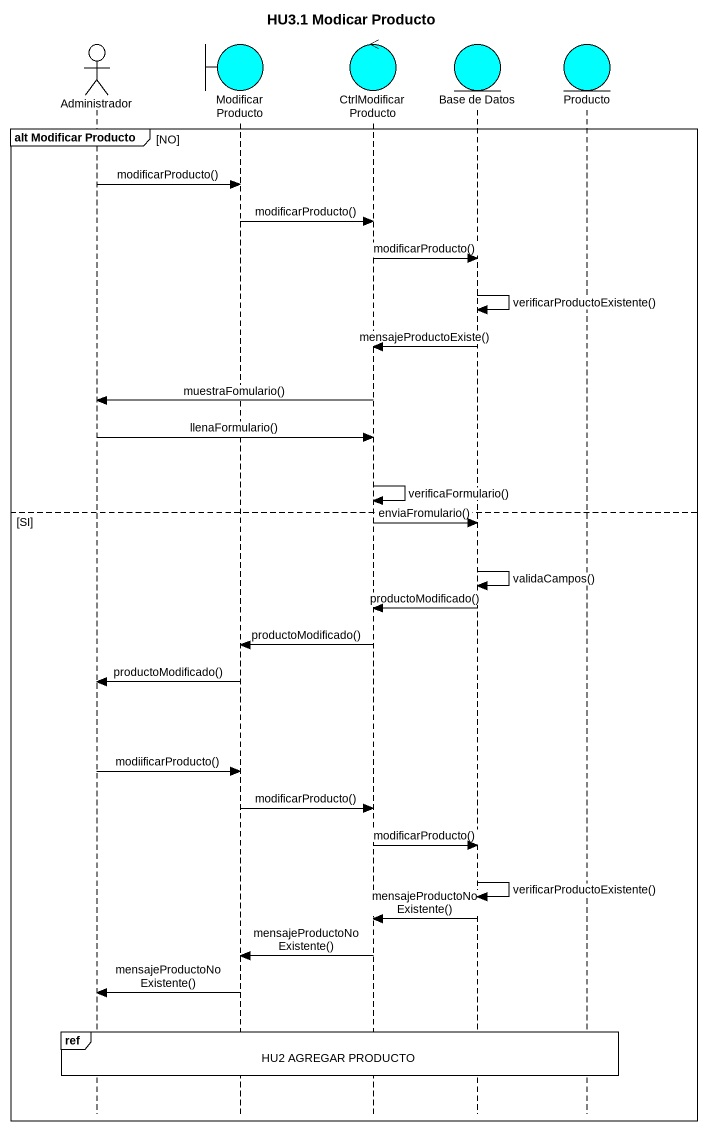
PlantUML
@startuml
title HU3.1 Modicar Producto
hide footbox
actor Administrador #FFFFFF
boundary "Modificar Producto" as Modificar_Producto #00FFFF
control CtrlModificarProducto #00FFFF
entity "Base de Datos" as Base_de_Datos #00FFFF
entity Producto #00FFFF

group alt Modificar Producto [NO]
  Administrador -> Modificar_Producto : modificarProducto()
  Modificar_Producto -> CtrlModificarProducto : modificarProducto()
  CtrlModificarProducto -> Base_de_Datos : modificarProducto()
  Base_de_Datos -> Base_de_Datos : verificarProductoExistente()
  Base_de_Datos -> CtrlModificarProducto : mensajeProductoExiste()
  CtrlModificarProducto -> Administrador : muestraFomulario()
  Administrador -> CtrlModificarProducto : llenaFormulario()
  CtrlModificarProducto -> CtrlModificarProducto : verificaFormulario()
else SI
  CtrlModificarProducto -> Base_de_Datos : enviaFromulario()
  Base_de_Datos -> Base_de_Datos : validaCampos()
  Base_de_Datos -> CtrlModificarProducto : productoModificado()
  CtrlModificarProducto -> Modificar_Producto : productoModificado()
  Modificar_Producto -> Administrador : productoModificado()
  Administrador -> Modificar_Producto : modiificarProducto()
  Modificar_Producto -> CtrlModificarProducto : modificarProducto()
  CtrlModificarProducto -> Base_de_Datos : modificarProducto()
  Base_de_Datos -> Base_de_Datos : verificarProductoExistente()
  Base_de_Datos -> CtrlModificarProducto : mensajeProductoNoExistente()
  CtrlModificarProducto -> Modificar_Producto : mensajeProductoNoExistente()
  Modificar_Producto -> Administrador : mensajeProductoNoExistente()
  ref over Administrador, Modificar_Producto, CtrlModificarProducto, Base_de_Datos, Producto : HU2 AGREGAR PRODUCTO
end
@enduml
